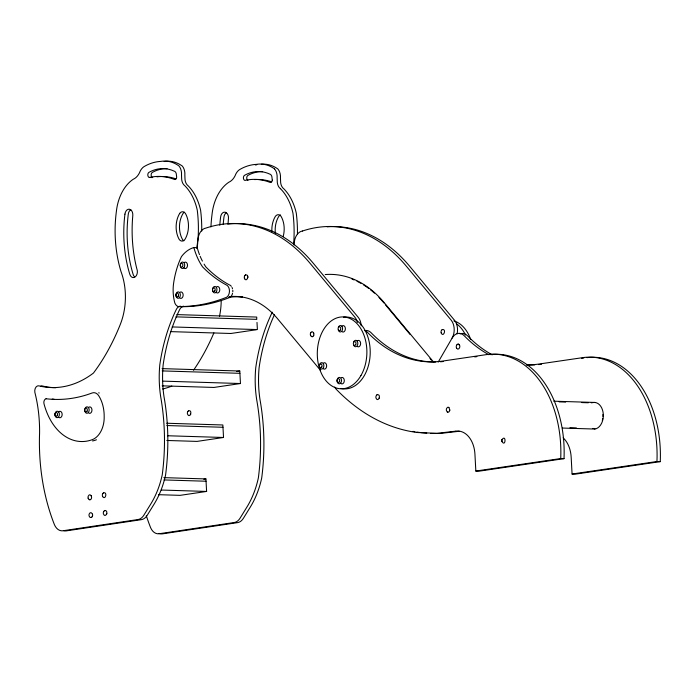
<?xml version="1.0" encoding="UTF-8"?>
<svg xmlns="http://www.w3.org/2000/svg" width="695" height="695" viewBox="0 0 695 695"><rect width="100%" height="100%" fill="white"/><g stroke="black" fill="none" stroke-linecap="round" stroke-linejoin="round"><path stroke-width="1.04" d="M91.401 517.506L90.029 517.445L89.116 516.011A2.563 1.764 -88.2 0 1 89.186 514.048C90.463 510.46 94.051 514.509 92.14 516.724M103.764 511.372L103.494 511.937A2.563 1.764 -88.2 0 0 103.416 513.9C105.362 518.844 109.167 510.695 104.954 510.443M244.388 278.217C246.621 283.517 250.131 273.952 245.474 274.907M247.82 277.713L247.846 277.044M376.673 395.029L376.056 396.063A2.563 1.764 -88.2 0 0 375.986 398.027C377.871 402.944 381.798 394.89 377.524 394.56M449.847 410.102L448.866 407.357M196.781 248.445L197.997 238.793A12.849 8.853 -88.3 0 1 206.015 228.047A176.843 121.92 -88.3 0 1 309.909 263.136L354.789 317.111A12.823 8.844 -88.3 0 1 357.386 322.489M293.968 244.988L294.367 241.773A12.849 8.853 -88.2 0 1 302.403 231.027M106.83 513.397L106.709 514.039M187.815 411.492L187.546 412.065A2.563 1.764 -88.2 0 0 187.476 414.029C189.709 419.32 193.21 409.763 188.553 410.719M312.255 336.736C315.964 335.92 312.524 328.666 310.517 333.14A2.563 1.764 -88.2 0 0 310.439 335.103L311.369 336.528L312.272 336.736M379.401 397.523L379.279 398.166M449.865 410.102L449.109 411.779L447.78 412.231M89.976 499.809L89.056 499.601L88.152 498.167A2.563 1.764 -88.2 0 1 88.222 496.204C90.22 491.773 93.703 498.888 89.959 499.809M102.799 493.528L102.521 494.093A2.563 1.764 -88.2 0 0 102.452 496.056L102.678 496.647M244.736 275.689L244.458 276.254A2.563 1.764 -88.2 0 0 244.405 278.217L244.614 278.808M190.491 414.741L190.769 414.168M310.787 332.566L310.517 333.14M313.462 335.807L313.732 335.233M441.49 330.334L441.221 330.898A2.563 1.764 -88.2 0 0 441.169 332.862M456.702 345.041L456.433 345.615A2.563 1.764 -88.2 0 0 456.363 347.578L456.589 348.169M502.007 439.57C506.299 433.81 505.717 447.632 501.938 441.534A2.563 1.764 -88.2 0 1 502.007 439.57L502.025 439.57A2.563 1.764 -88.2 0 0 501.955 441.534M438.25 362.008L452.124 338.057A12.858 8.87 -88.2 0 1 464.112 335.65A162.239 111.843 -88.2 0 0 488.906 354.719M244.71 275.689L245.491 274.907M102.773 493.528L103.555 492.746M92.157 516.724L91.384 517.497M103.746 511.372L104.971 510.443M187.798 411.492L188.571 410.719M441.473 330.334L442.246 329.552M456.684 345.041L457.466 344.268M376.655 395.029L377.541 394.56M442.229 329.552C446.911 328.579 443.341 338.161 441.151 332.862M457.44 344.268L458.379 344.129L459.517 345.163M103.529 492.746C107.673 491.617 105.501 500.617 102.66 496.647M228.733 297.33L230.818 297.017A100.011 68.944 -88.3 0 1 242.538 296.739M256.325 329.734L230.87 333.487L170.475 331.619M236.595 371.495L239.784 371.026L240.461 383.527L213.947 387.445L162.178 385.838M487.317 354.485L442.785 361.053A162.239 111.843 -88.3 0 1 367.803 332.67A12.858 8.87 -88.3 0 0 364.823 330.707M474.755 356.926L476.883 356.613M581.654 358.351L583.783 358.029M166.748 423.246L222.852 424.975L223.529 437.485L197.024 441.403L166.809 440.465M591.271 402.822L593.391 402.509M455.859 431.161L436.903 433.341L417.4 432.516A243.502 167.877 -88.3 0 1 336.423 389.469A12.831 8.844 -88.3 0 1 334.729 387.072M459.204 431.265L440.256 433.445L430.483 433.445M203.809 479.246L205.928 478.933L206.606 491.443L180.092 495.353L158.512 494.684M455.859 431.178A25.68 17.705 -88.3 0 1 474.928 454.078L475.84 471.054L560.674 458.552L564.019 458.648A100.288 69.135 -88.3 0 0 490.67 354.632M564.019 458.648L479.185 471.158L475.84 471.054M563.15 437.833A25.68 17.705 -88.2 0 1 571.16 457.058L572.072 474.033L656.905 461.523L660.25 461.628A100.288 69.135 -88.2 0 0 586.962 357.621M660.25 461.628L575.425 474.138L572.072 474.033M149.364 177.468A87.483 60.291 -88.1 0 1 174.506 179.475A2.476 1.703 -88.1 0 0 176.66 177.19L176.278 173.82A3.979 2.745 -88.1 0 0 174.15 171.144A54.914 37.843 -88.1 0 0 148.999 172.334A2.676 1.842 -88.1 0 0 147.818 175.157A2.676 1.842 -88.1 0 0 149.364 177.468L152.718 177.564A2.676 1.842 -88.1 0 1 151.162 175.253A2.676 1.842 -88.1 0 1 152.344 172.429A54.914 37.843 -88.1 0 1 167.043 168.711M247.733 276.393L247.524 275.802M229.402 296.539L242.338 296.947M176.86 314.6L256.707 317.068L256.785 318.597M175.904 316.859L256.829 319.361M172.178 326.937L257.385 329.578L256.994 322.428M313.784 333.27L313.575 332.688M458.361 344.129L458.796 344.32M459.204 344.677C461.167 346.379 458.431 351.262 456.572 348.169M162.091 368.619L239.784 371.026M162.222 370.913L239.905 373.319M162.804 381.129L240.461 383.527M553.759 401.189L594.833 402.457M559.136 401.866L565.626 402.066M581.837 402.57L588.326 402.77M569.935 427.772L576.424 427.972M592.635 428.476L594.798 428.537L594.824 429.05L562.403 428.051M166.87 425.54L222.982 427.277M167.425 435.748L223.529 437.485M163.846 477.63L205.928 478.933M163.977 479.932L206.05 481.235M161.292 490.036L206.606 491.443M91.497 496.343L91.288 495.752M92.478 514.187L92.557 514.839M193.853 247.559A59.848 41.248 -88.1 0 0 202.532 266.837A152.9 105.388 -88.1 0 0 226.136 284.828A6.603 4.552 -88.1 0 1 229.446 291.7A6.603 4.552 -88.1 0 1 225.258 297.781A254.005 175.071 -88.1 0 1 180.179 306.573A7.576 5.221 -88.1 0 1 174.845 303.055A35.15 24.229 -88.1 0 1 173.429 284.568A71.524 49.293 -88.1 0 1 181.473 256.594A35.931 24.759 -88.1 0 1 193.853 247.559L197.206 247.672A59.848 41.248 -88.1 0 0 199.5 254.639M420.744 432.62L426.773 433.133M448.883 407.357L447.511 407.296L446.503 408.643A2.563 1.764 -88.2 0 0 446.451 410.606L447.354 412.039M447.337 412.039L447.797 412.231M433.671 362.156L384.135 302.568A125.769 86.701 -88.2 0 0 325.225 274.551M385.282 304.618L410.05 334.417M430.005 358.411L431.378 360.071M320.473 370.313L277.661 318.84A100.011 68.944 -88.3 0 0 229.272 296.695M310.465 335.103L310.674 335.694M88.169 498.167L88.378 498.758M176.704 297.573A3.214 2.215 -88.2 0 1 177.225 292.195A3.214 2.215 -88.2 0 1 180.352 295.045A3.214 2.215 -88.2 0 1 177.182 298.016M180.187 292.169A3.214 2.215 -88.2 0 1 182.855 293.525A3.214 2.215 -88.2 0 1 182.333 297.599A3.214 2.215 -88.2 0 1 179.492 297.66M180.492 263.944A3.214 2.215 -88.2 0 1 184.201 263.162A3.214 2.215 -88.2 0 1 183.046 268.348A3.214 2.215 -88.2 0 1 180.318 264.752M184.549 262.345A3.214 2.215 -88.2 0 1 187.216 263.7A3.214 2.215 -88.2 0 1 186.694 267.775A3.214 2.215 -88.2 0 1 183.845 267.836M319.639 364.545A3.214 2.215 -88.2 0 1 323.079 363.372A3.214 2.215 -88.2 0 1 322.897 368.463A3.214 2.215 -88.2 0 1 319.552 366.995M323.688 362.946A3.214 2.215 -88.2 0 1 326.641 366.039A3.214 2.215 -88.2 0 1 323.47 368.871M55.461 412.422A3.214 2.215 -88.2 0 1 58.58 411.953A3.214 2.215 -88.2 0 1 58.832 416.47A3.214 2.215 -88.2 0 1 55.704 416.931M55.313 416.322A3.214 2.215 -88.2 0 1 55.148 413.134M58.675 411.927A3.214 2.215 -88.2 0 1 61.516 412.231A3.214 2.215 -88.2 0 1 61.733 416.331A3.214 2.215 -88.2 0 1 58.979 417.46M84.773 409.537A3.214 2.215 -88.2 0 1 88.239 407.392A3.214 2.215 -88.2 0 1 88.039 412.804A3.214 2.215 -88.2 0 1 84.738 410.371M88.482 407.531A3.214 2.215 -88.2 0 1 91.314 407.826A3.214 2.215 -88.2 0 1 91.54 411.935A3.214 2.215 -88.2 0 1 88.786 413.056M212.574 289.172A3.214 2.215 -88.2 0 1 215.876 286.879A3.214 2.215 -88.2 0 1 216.162 292.108A3.214 2.215 -88.2 0 1 212.661 290.823M216.805 286.766A3.214 2.215 -88.2 0 1 219.472 288.121A3.214 2.215 -88.2 0 1 218.951 292.195A3.214 2.215 -88.2 0 1 216.102 292.256M339.099 326.137A3.214 2.215 -88.2 0 1 342.279 327.093A3.214 2.215 -88.2 0 1 341.271 331.628A3.214 2.215 -88.2 0 1 338.265 329.882M338.352 327.423A3.214 2.215 -88.2 0 1 338.673 326.711M341.888 326.224A3.214 2.215 -88.2 0 1 344.72 326.52A3.214 2.215 -88.2 0 1 344.946 330.629A3.214 2.215 -88.2 0 1 342.192 331.75M357.143 341.01A3.214 2.215 -88.2 0 1 359.975 341.306A3.214 2.215 -88.2 0 1 360.201 345.415A3.214 2.215 -88.2 0 1 357.439 346.536M353.607 342.209A3.214 2.215 -88.2 0 1 356.891 340.871A3.214 2.215 -88.2 0 1 357.161 345.762A3.214 2.215 -88.2 0 1 353.781 345.406M337.596 378.575A3.214 2.215 -88.2 0 1 341.297 379.201A3.214 2.215 -88.2 0 1 339.264 383.814A3.214 2.215 -88.2 0 1 337.284 379.288M341.332 377.689A3.214 2.215 -88.2 0 1 343.999 379.044A3.214 2.215 -88.2 0 1 343.478 383.119A3.214 2.215 -88.2 0 1 340.628 383.171M274.568 168.92A47.164 32.526 -88.3 0 0 256.377 164.376A69.665 48.042 -88.3 0 0 239.375 169.745A13.413 9.244 -88.3 0 0 235.058 175.826A16.593 11.441 -88.3 0 1 228.785 182.255A41.483 28.608 -88.3 0 0 212.001 214.686A102.426 70.629 -88.3 0 0 210.941 226.9M146.315 515.733A168.972 116.517 -88.3 0 0 150.641 527.748A13.318 9.183 -88.3 0 0 158.999 533.769L234.215 522.527A12.858 8.87 -88.3 0 0 240.062 518.183L246.951 507.003A77.327 53.324 -88.3 0 0 258.358 477.934A179.475 123.762 -88.3 0 0 256.655 399.521A91.427 63.045 -88.3 0 1 255.751 367.69A145.09 100.054 -88.3 0 1 271.954 312.828A8.496 5.864 -88.3 0 1 272.275 312.185M221.201 301.065A54.114 37.313 -88.3 0 1 219.446 316.529M213.886 332.905A198.066 136.585 -88.3 0 1 193.514 370.27M293.594 244.405A104.537 72.089 -88.3 0 0 292.951 213.148A48.667 33.56 -88.3 0 0 280.45 188.684M171.839 386.09A123.449 85.129 -88.3 0 1 162.639 388.991M280.45 188.684A8.592 5.925 -88.3 0 1 277.236 180.848L277.123 177.955A10.486 7.228 -88.3 0 0 274.568 168.92M297.443 234.041A104.537 72.089 -88.3 0 0 296.296 213.243A48.667 33.56 -88.3 0 0 283.795 188.779A8.592 5.925 -88.3 0 1 280.58 180.943L280.467 178.059A10.486 7.228 -88.3 0 0 277.913 169.015A47.164 32.526 -88.3 0 0 261.285 164.255M274.516 314.592A145.09 100.054 -88.3 0 0 259.096 367.794A91.427 63.045 -88.3 0 0 259.999 399.616A179.475 123.762 -88.3 0 1 261.702 478.03A77.327 53.324 -88.3 0 1 250.296 507.098L243.406 518.279A12.858 8.87 -88.3 0 1 237.56 522.631L162.343 533.864A13.318 9.183 -88.3 0 1 159.085 533.404M255.378 164.976A69.665 48.042 -88.3 0 1 256.82 164.741M283.204 236.387A19.981 13.778 -88.3 0 0 281.041 216.301A5.96 4.109 -88.3 0 0 275.429 216.284A19.981 13.778 -88.3 0 0 271.893 231.739M219.811 225.249A104.076 71.767 -88.3 0 1 220.593 217.092A5.76 3.97 -88.3 0 1 225.163 212.201A5.76 3.97 -88.3 0 1 228.446 218.69A112.807 77.788 -88.3 0 0 228.108 223.173M275.385 233.416A19.981 13.778 -88.3 0 1 278.773 216.397A5.96 4.109 -88.3 0 1 280.58 214.981M254.648 179.588A87.483 60.326 -88.3 0 1 271.432 181.786M262.64 171.674A54.914 37.869 -88.3 0 0 247.941 175.401A2.676 1.842 -88.3 0 0 246.751 177.929A2.676 1.842 -88.3 0 0 247.933 180.396M226.457 212.67A5.76 3.97 -88.3 0 0 223.946 217.205A104.076 71.767 -88.3 0 0 223.234 224.337M227.708 224.111A176.843 121.92 -88.3 0 1 313.254 263.231L358.134 317.207A12.823 8.844 -88.3 0 1 361.218 325.851M487.317 354.537A100.288 69.135 -88.3 0 1 560.717 458.552M443.288 361.513A162.239 111.843 -88.3 0 1 440.448 361.782M435.704 361.982A162.239 111.843 -88.3 0 1 371.147 332.775A12.858 8.87 -88.3 0 0 364.884 330.577M419.78 432.49A243.502 167.877 -88.3 0 1 416.87 432.055M414.932 431.734A243.502 167.877 -88.3 0 1 413.004 431.369M343.495 317.198A35.958 24.785 -88.2 0 1 370.192 354.016A35.958 24.785 -88.2 0 1 340.889 388.444M231.322 286.34A6.603 4.552 -88.1 0 0 229.489 284.933A152.9 105.388 -88.1 0 1 205.885 266.941A59.848 41.248 -88.1 0 1 204.078 264.109M232.017 287.469A6.603 4.552 -88.1 0 1 232.512 288.807M232.773 290.284A6.603 4.552 -88.1 0 1 232.79 291.813M232.564 293.316A6.603 4.552 -88.1 0 1 228.603 297.894A254.005 175.071 -88.1 0 1 183.523 306.686A7.576 5.221 -88.1 0 1 180.457 306.139M202.41 261.103A59.848 41.248 -88.1 0 1 200.169 256.307M98.664 392.84A9.93 6.846 -88.2 0 1 99.246 392.962M96.466 439.796A60.335 41.596 -88.2 0 1 92.548 440.951M54.141 399.269A198.727 137.002 -88.2 0 1 52.221 399.095M164.142 161.518A47.164 32.509 -88.1 0 1 182.316 166.062A10.486 7.228 -88.1 0 1 184.853 175.105L184.957 177.989A8.592 5.925 -88.1 0 0 188.163 185.826A48.667 33.542 -88.1 0 1 200.612 210.29A104.537 72.054 -88.1 0 1 201.724 231.088M63.697 530.702A13.318 9.183 -88.1 0 0 66.147 530.893L141.354 519.66A12.858 8.861 -88.1 0 0 147.21 515.308L154.108 504.127A77.327 53.298 -88.1 0 0 165.566 475.059A179.475 123.701 -88.1 0 0 164.003 396.654A91.427 63.019 -88.1 0 1 163.151 364.832A145.09 100.002 -88.1 0 1 179.449 309.97A8.496 5.855 -88.1 0 1 183.454 306.156M56.017 387.697A123.449 85.085 -88.1 0 1 42.056 385.907A5.134 3.545 -88.1 0 0 40.909 386.029M197.849 241.434A104.537 72.054 -88.1 0 0 197.267 210.177A48.667 33.542 -88.1 0 0 184.809 185.721A8.592 5.925 -88.1 0 1 181.612 177.885L181.508 174.992A10.486 7.228 -88.1 0 0 178.971 165.957A47.164 32.509 -88.1 0 0 160.797 161.405A69.665 48.016 -88.1 0 0 143.787 166.783A13.413 9.244 -88.1 0 0 139.46 172.864A16.593 11.441 -88.1 0 1 133.188 179.293A41.483 28.591 -88.1 0 0 116.343 211.723A102.426 70.595 -88.1 0 0 121.026 271.649A54.114 37.295 -88.1 0 1 120.226 324.591A198.066 136.515 -88.1 0 1 93.451 373.05A123.449 85.085 -88.1 0 1 38.712 385.803A5.134 3.545 -88.1 0 0 34.863 392.38A112.946 77.84 -88.1 0 1 39.572 433.315A168.972 116.456 -88.1 0 0 54.462 524.768A13.318 9.183 -88.1 0 0 62.802 530.789L138.01 519.547A12.858 8.861 -88.1 0 0 143.856 515.203L150.763 504.023A77.327 53.298 -88.1 0 0 162.222 474.954A179.475 123.701 -88.1 0 0 160.649 396.541A91.427 63.019 -88.1 0 1 159.807 364.719A145.09 100.002 -88.1 0 1 176.104 309.857A8.496 5.855 -88.1 0 1 179.579 306.217M197.754 242.477A104.537 72.054 -88.1 0 1 197.319 246.629M183.88 240.783A6.012 4.144 -88.1 0 1 182.603 239.61A19.981 13.77 -88.1 0 1 183.089 213.426A5.96 4.109 -88.1 0 1 184.41 212.244M156.931 176.825A87.483 60.291 -88.1 0 1 175.809 178.823M134.474 276.714A5.751 3.961 -88.1 0 1 133.127 274.343A104.076 71.733 -88.1 0 1 128.28 214.242A5.76 3.97 -88.1 0 1 130.808 209.708M124.944 214.138A5.76 3.97 -88.1 0 1 129.505 209.247A5.76 3.97 -88.1 0 1 132.78 215.737A112.807 77.753 -88.1 0 0 136.802 268.713A5.751 3.961 -88.1 0 1 135.256 276.879A5.751 3.961 -88.1 0 1 129.783 274.247A104.076 71.733 -88.1 0 1 124.935 214.138M352.026 279.103A125.248 86.345 -88.2 0 1 354.024 279.92M356.995 281.275A125.248 86.345 -88.2 0 1 360.879 283.317M363.546 284.898A125.248 86.345 -88.2 0 1 368.758 288.46M370.452 289.763A125.248 86.345 -88.2 0 1 374.475 293.142M378.949 297.443A125.248 86.345 -88.2 0 1 383.909 302.959M593.391 402.501A13.353 9.209 -88.2 0 1 603.303 414.42A13.353 9.209 -88.2 0 1 594.824 429.058M602.947 414.472A12.84 8.853 -88.2 0 1 602.947 416.487M602.73 418.486A12.84 8.853 -88.2 0 1 602.296 420.414M327.171 226.813A176.843 121.912 -88.2 0 1 409.616 266.22L454.461 320.195A12.823 8.835 -88.2 0 1 457.119 333.817M302.403 231.035A176.843 121.912 -88.2 0 1 406.271 266.115L451.116 320.091A12.823 8.835 -88.2 0 1 452.08 338.135M541.475 364.267A162.239 111.843 -88.2 0 1 538.634 364.597M534.846 364.875A162.239 111.843 -88.2 0 1 526.324 364.832M492.251 354.832A162.239 111.843 -88.2 0 1 467.457 335.755A12.858 8.87 -88.2 0 0 460.107 333.878M656.94 461.523A100.288 69.135 -88.2 0 0 583.618 357.517L539.077 364.032A162.239 111.843 -88.2 0 1 526.758 364.858M453.87 320.899A35.958 24.785 -88.2 0 1 470.697 339.568M456.606 323.827A35.958 24.785 -88.2 0 1 465.528 335.025M272.284 180.144L271.893 176.765A3.979 2.745 -88.3 0 0 269.756 174.097A54.914 37.869 -88.3 0 0 244.597 175.288A2.676 1.842 -88.3 0 0 243.415 178.111A2.676 1.842 -88.3 0 0 244.97 180.422A87.483 60.326 -88.3 0 1 270.129 182.429A2.476 1.711 -88.3 0 0 272.284 180.144M178.215 296.27A1.911 1.321 -88.2 0 0 177.451 293.168A1.911 1.321 -88.2 0 0 175.965 295.74A1.911 1.321 -88.2 0 0 178.215 296.27M182.568 266.437A1.911 1.321 -88.2 0 0 181.803 263.336A1.911 1.321 -88.2 0 0 180.318 265.907A1.911 1.321 -88.2 0 0 182.568 266.437M321.716 367.038A1.911 1.321 -88.2 0 0 320.951 363.937A1.911 1.321 -88.2 0 0 319.465 366.508A1.911 1.321 -88.2 0 0 321.716 367.038M57.216 415.627A1.911 1.321 -88.2 0 0 56.46 412.526A1.911 1.321 -88.2 0 0 54.966 415.097A1.911 1.321 -88.2 0 0 57.216 415.627M87.023 411.223A1.911 1.321 -88.2 0 0 86.258 408.13A1.911 1.321 -88.2 0 0 84.773 410.693A1.911 1.321 -88.2 0 0 87.023 411.223M214.825 290.866A1.911 1.321 -88.2 0 0 214.06 287.765A1.911 1.321 -88.2 0 0 212.574 290.336A1.911 1.321 -88.2 0 0 214.825 290.866M340.428 329.916A1.911 1.321 -88.2 0 0 339.664 326.824A1.911 1.321 -88.2 0 0 338.178 329.387A1.911 1.321 -88.2 0 0 340.428 329.916M355.684 344.703A1.911 1.321 -88.2 0 0 354.919 341.601A1.911 1.321 -88.2 0 0 353.434 344.173A1.911 1.321 -88.2 0 0 355.684 344.703M339.351 381.781A1.911 1.321 -88.2 0 0 338.587 378.679A1.911 1.321 -88.2 0 0 337.101 381.251A1.911 1.321 -88.2 0 0 339.351 381.781M360.931 375.569A35.958 24.785 -88.2 0 0 346.623 317.372A35.958 24.785 -88.2 0 0 318.701 365.622A35.958 24.785 -88.2 0 0 360.931 375.569M46.087 398.756A198.727 137.002 -88.2 0 0 92.088 392.996A9.93 6.846 -88.2 0 1 98.612 395.568A30.728 21.18 -88.2 0 1 104.181 416.479A22.457 15.481 -88.2 0 1 92.253 439.683A60.335 41.596 -88.2 0 1 44.002 403.786A3.692 2.545 -88.2 0 1 46.087 398.756M179.744 213.33A19.981 13.77 -88.1 0 0 179.258 239.514A6.012 4.144 -88.1 0 0 184.861 239.523A19.981 13.77 -88.1 0 0 185.357 213.348A5.96 4.109 -88.1 0 0 179.744 213.33"/></g></svg>
